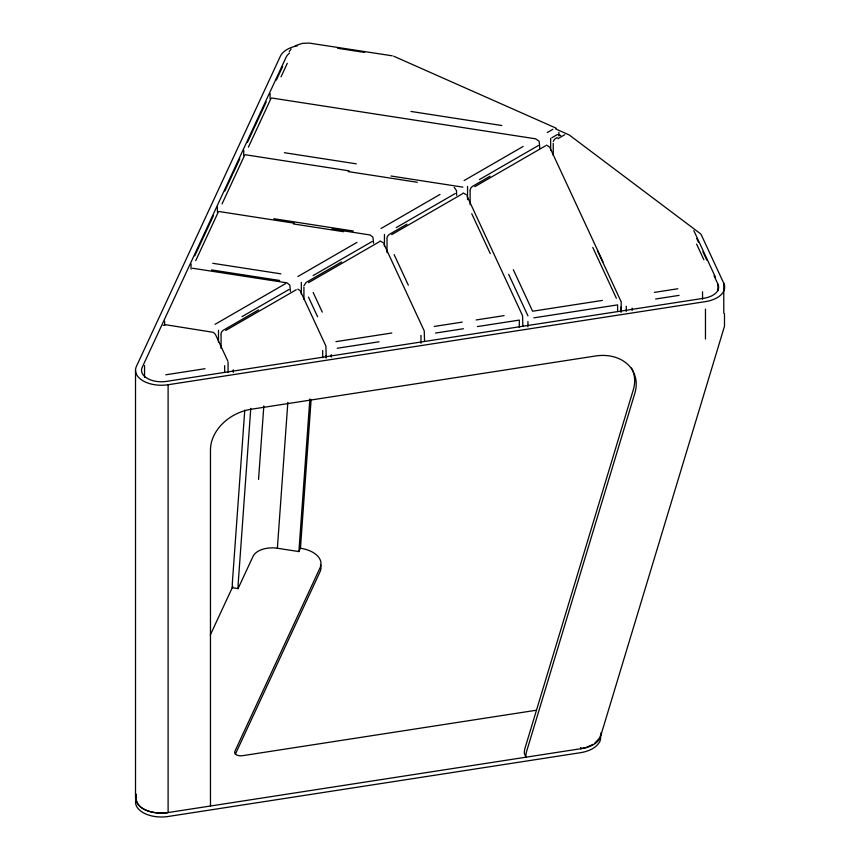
<?xml version="1.0" encoding="UTF-8"?>
<svg xmlns="http://www.w3.org/2000/svg" width="860" height="860" viewBox="0 0 860 860"><rect width="100%" height="100%" fill="white"/><g stroke="black" fill="none" stroke-linecap="round" stroke-linejoin="round"><path stroke-width="1.29" d="M164.625 324.951L164.625 321.253M580.898 748.458L580.822 747.727L580.822 748.716L586.187 747.512L592.938 744.373M580.822 748.544L580.822 748.221M244.767 410.102L232.458 581.435A24.091 5.096 -81.2 0 0 232.254 586.982L232.254 587.702L238.07 588.605L253.033 556.366A19.877 11.47 0 0 1 277.371 548.25L298.893 551.572L300.452 548.218L311.127 399.556M250.776 408.349L238.284 582.338A24.091 5.106 -81.2 0 0 238.059 587.917L238.07 588.605M258.559 479.375L263.826 405.952M277.371 548.25L287.853 402.319M298.893 551.572L309.858 398.933M220.902 334.4L221.547 331.992L223.149 330.337L258.591 309.858M386.871 238.478L387.409 236.36L389.279 234.404L406.973 224.18M297.313 45.849A25.897 14.953 0 0 0 280.381 56.19L136.396 366.425A25.897 14.953 0 0 0 168.108 384.742L168.108 812.56C156.305 814.807 132.623 810.432 136.396 794.242C132.644 810.636 156.219 814.786 168.108 812.56L581.704 748.576A25.897 14.953 0 0 0 600.817 732.957M469.969 190.597L470.678 188.222L472.377 186.426L490.082 176.203M303.827 285.885L306.171 282.381L341.57 261.945M600.721 735.848L724.486 326.262L724.486 313.803M553.259 141.448L554.56 139.191L557.194 137.46M194.801 255.818L213.506 215.516M224.879 190.995L232.361 174.87M232.899 173.72L239.843 158.756M247.486 142.298L266.192 101.996M276.372 80.044L282.661 66.499M195.714 260.666L218.16 212.302M222.052 203.906L244.498 155.542M248.4 147.146L270.846 98.782M281.026 76.83L287.315 63.285M210.291 635.013L232.867 586.391M235.361 754.198L320.049 571.739A27.703 15.996 0 0 0 320.458 564.493M289.175 51.772L291.078 49.009M594.841 743.104L599.657 737.934A27.144 15.673 0 0 0 600.484 735.397M215.075 324.317L285.638 283.574M297.936 276.479L356.943 242.412M381.034 228.502L440.04 194.424M464.142 180.514L523.149 146.447M547.25 132.537L552.948 129.247M242.004 316.641L289.046 289.476M313.137 275.565L372.154 241.499M396.245 227.588L455.252 193.522M479.353 179.6L538.36 145.533M551.797 137.783L557.495 134.493M225.718 330.466L296.281 289.723M308.579 282.628L379.389 241.746M391.687 234.64L462.497 193.758M474.784 186.663L545.595 145.781M557.893 138.686L564.73 134.73M295.184 45.752L302.516 43.344L309.235 43.086L392.289 55.814M163.303 325.327L166.227 324.822L213.323 332.336L215.408 334.357L227.868 361.189M335.97 341.646L391.816 333.003M434.279 326.435L462.207 322.113M476.171 319.952L504.089 315.631M602.409 300.419L532.598 311.223L513.323 269.707M654.374 292.389L677.83 288.756M165.776 374.788L205.024 368.714M337.217 348.257L379.099 341.785M435.525 333.056L463.454 328.735M477.418 326.574L519.3 320.092L519.3 327.262M533.845 317.845L617.609 304.881L617.609 311.524M655.621 299L679.077 295.378M168.108 384.742L705.469 301.613A25.897 14.953 0 0 0 723.776 283.295L701.459 235.199A10.234 5.912 0 0 0 699.685 233.135L569.954 135.514A10.234 5.912 0 0 0 568.062 134.429L555.807 129M536.457 710.22L242.176 755.746A6.02 3.472 0 0 1 234.801 751.479L320.049 567.804A27.703 15.996 0 0 0 300.688 548.25M337.604 48.267L364.64 52.449M410.994 111.456L501.831 125.517M271.47 97.965L535.576 138.815L539.166 141.255L539.758 148.21M284.359 152.704L356.266 163.83M390.977 176.01L462.895 187.136M349.052 170.828L245.121 154.725M348.171 171.581L417.293 182.266M273.802 218.72L353.288 231.017M294.335 223.202L218.784 211.485M331.981 229.029L370.187 234.995L372.95 237.209L373.562 243.24M293.454 223.944L343.645 231.716M212.753 263.3L280.897 273.846M211.506 269.922L279.65 280.467M192.489 268.234L286.326 282.746M546.519 145.103L549.626 147.125M463.142 192.93L466.292 194.747M380.045 240.907L383.184 242.724M287.079 282.929L289.831 285.144L290.454 291.422M393.74 56.222L556.162 128.183M558.269 134.472L560.741 135.568M297.829 289.089L300.108 290.723M454.252 187.373L456.477 190.587L456.66 195.263M693.826 230.641L715.391 277.092M696.75 238.5L698.428 242.111M702.889 251.733L706.802 260.15M714.058 275.781L717.96 284.198L717.96 290.691M696.611 244.111L703.846 259.72M550.088 148.006L602.978 261.902M597.431 250.647L621.017 301.473M592.776 247.433L616.362 298.259M508.668 274.361L527.943 315.878M466.991 195.983L522.547 315.695L522.869 326.08M471.753 213.71L490.275 253.614M394.127 254.592L408.328 285.187M383.882 243.96L424.238 330.906L424.56 341.28M313.147 292.464L322.274 312.137M308.493 297.119L317.619 316.792M300.753 291.852L325.886 346.021L326.241 357.738M558.892 132.343L558.903 135.998M144.544 365.608L144.566 377.4M723.776 283.295L723.776 313.201M705.469 309.084L705.469 338.98M702.545 291.744L702.545 299.173M632.154 308.202L632.154 310.438M626.252 306.246L626.252 311.546M621.189 302.193L621.189 310.557M621.017 307.052L621.017 312.363M553.238 143.34L553.238 155.284M550.647 138.439L550.647 150.382M527.943 321.446L527.943 326.757M470.13 191.318L470.13 204.691M467.55 186.416L467.55 199.692M420.981 335.303L420.981 343.226M387.032 239.295L387.032 252.679M384.441 234.404L384.441 246.336M331.315 354.653L331.315 357.04M326.08 355.459L326.08 357.857M322.672 350.514L322.672 357.674M303.924 287.283L303.924 299.215M301.333 282.381L301.333 294.324M270.083 93.6L270.083 98.9M243.745 150.36L243.745 155.66M233.297 369.821L233.297 372.455M228.061 362.264L228.061 372.305M224.653 365.672L224.653 372.315M221.063 335.12L221.063 348.386M218.483 330.219L218.483 342.162M217.397 207.12L217.397 212.399M210.463 806.003L210.463 449.984A42.161 33.25 -24.9 0 1 251.184 409.263L595.561 355.986A42.161 33.25 -24.9 0 1 627.811 364.468L628.907 365.565A42.161 33.25 -24.9 0 1 634.841 393.246L526.653 751.285A24.091 18.995 -25 0 0 525.858 756.499L525.858 757.219L524.299 753.145A24.091 19.006 -24.9 0 1 525.084 747.931L633.283 389.881A42.161 33.25 -24.9 0 0 631.552 368.026M191.06 263.88L191.06 269.159M135.514 370.23L135.514 798.048M289.433 53.212A19.877 11.47 0 0 0 286.197 57.082L142.212 367.327A19.877 11.47 0 0 0 166.55 381.378L703.91 298.248A19.877 11.47 0 0 0 717.96 284.198M136.396 798.177A25.897 14.953 0 0 0 168.108 816.495L580.769 752.65C588.014 751.425 595.743 748.469 599.657 741.857A27.144 15.673 0 0 0 600.592 736.751"/></g></svg>
